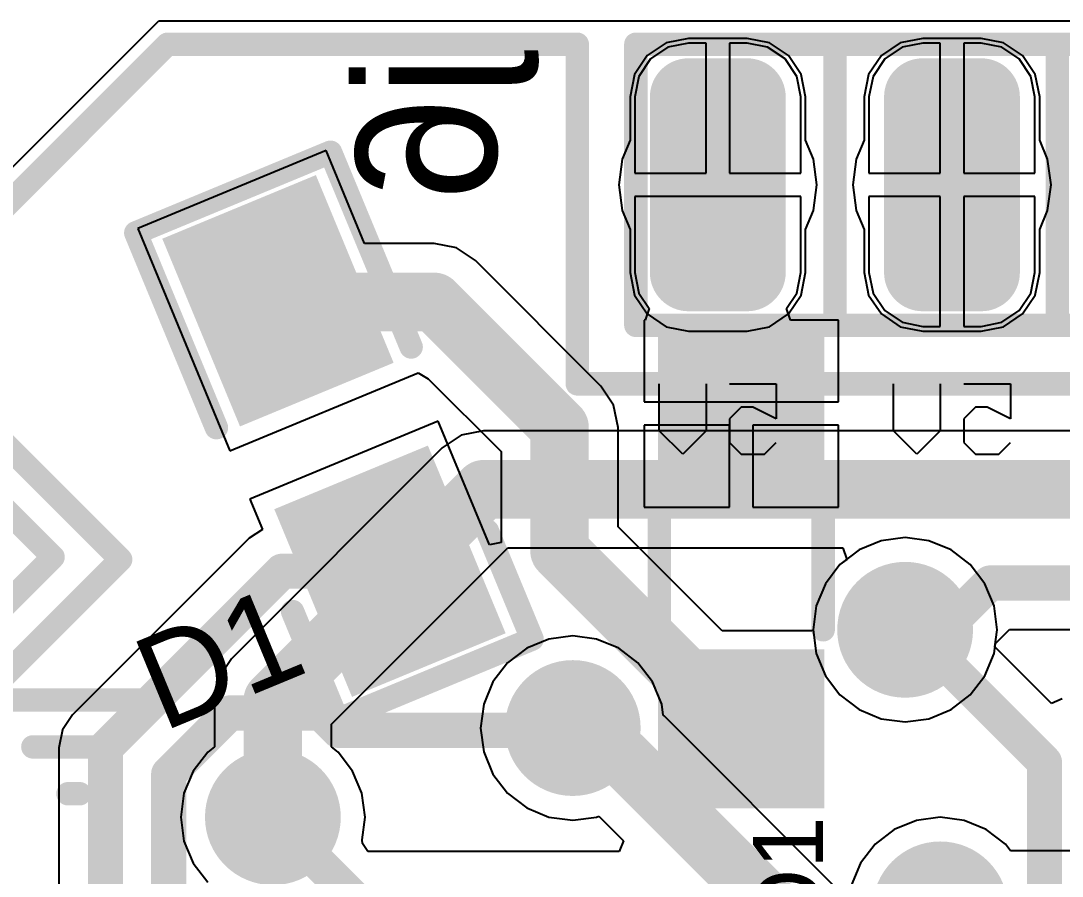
# Model space of a CAD drawing. Header units: millimetres. Extents: x 0 to 2.36, y 0 to 2.36.
# Drawn here: x 0.6324 to 1.0771, y 1.9948 to 2.36 of the extents above; entities that cross this region are included whole.
import ezdxf

# ---------------------------------------------------------------- set-up
doc = ezdxf.new("R2010")
doc.units = ezdxf.units.MM
doc.header["$MEASUREMENT"] = 0
for name, color, linetype in [('BottomLayer', 5, 'Continuous'), ('BottomOverlay', 54, 'Continuous'), ('BottomSolder', 6, 'Continuous'), ('MultiLayer', 9, 'Continuous'), ('PadHoleLayer', 156, 'Continuous'), ('TopLayer', 1, 'Continuous'), ('TopOverlay', 2, 'Continuous'), ('TopPaste', 8, 'Continuous'), ('TopSolder', 216, 'Continuous'), ('ViaHoleLayer', 16, 'Continuous')]:
    doc.layers.add(name, color=color, linetype=linetype)

# ---------------------------------------------------------------- blocks, each defined once
blk = doc.blocks.new('___6_______B_2')
at = {"layer": 'BottomOverlay', "const_width": 0.01}
for points in [[(-0.06, 0.045), (0.06, 0.045)], [(0.06, -0.535), (0.06, 0.045)]]:
    blk.add_lwpolyline(points, dxfattribs=at)
at = {"layer": 'BottomOverlay', "const_width": 0.005}
blk.add_lwpolyline([(0.0575, 0.045, 1), (0.0625, 0.045, 1)], format="xyb", close=True, dxfattribs=at)
blk.add_lwpolyline([(0.0575, 0.045, 1), (0.0625, 0.045, 1)], format="xyb", close=True, dxfattribs=at)
blk = doc.blocks.new('___6_______B_3')
at = {"layer": 'BottomLayer'}
h = blk.add_hatch(color=5, dxfattribs=at)
edge = h.paths.add_edge_path()
edge.add_arc((0.0375, 0.0125), 0.0125, 0, 90)
edge.add_line((0.0375, 0.025), (-0.0375, 0.025))
edge.add_arc((-0.0375, 0.0125), 0.0125, 90, 180)
edge.add_line((-0.05, 0.0125), (-0.05, -0.0125))
edge.add_arc((-0.0375, -0.0125), 0.0125, 180, 270)
edge.add_line((-0.0375, -0.025), (0.0375, -0.025))
edge.add_arc((0.0375, -0.0125), 0.0125, 270, 360)
edge.add_line((0.05, -0.0125), (0.05, 0.0125))
h = blk.add_hatch(color=5, dxfattribs=at)
edge = h.paths.add_edge_path()
edge.add_arc((0.0375, -0.0875), 0.0125, 0, 90)
edge.add_line((0.0375, -0.075), (-0.0375, -0.075))
edge.add_arc((-0.0375, -0.0875), 0.0125, 90, 180)
edge.add_line((-0.05, -0.0875), (-0.05, -0.1125))
edge.add_arc((-0.0375, -0.1125), 0.0125, 180, 270)
edge.add_line((-0.0375, -0.125), (0.0375, -0.125))
edge.add_arc((0.0375, -0.1125), 0.0125, 270, 360)
edge.add_line((0.05, -0.1125), (0.05, -0.0875))
h = blk.add_hatch(color=5, dxfattribs=at)
edge = h.paths.add_edge_path()
edge.add_arc((0.0375, -0.1875), 0.0125, 0, 90)
edge.add_line((0.0375, -0.175), (-0.0375, -0.175))
edge.add_arc((-0.0375, -0.1875), 0.0125, 90, 180)
edge.add_line((-0.05, -0.1875), (-0.05, -0.2125))
edge.add_arc((-0.0375, -0.2125), 0.0125, 180, 270)
edge.add_line((-0.0375, -0.225), (0.0375, -0.225))
edge.add_arc((0.0375, -0.2125), 0.0125, 270, 360)
edge.add_line((0.05, -0.2125), (0.05, -0.1875))
h = blk.add_hatch(color=5, dxfattribs=at)
edge = h.paths.add_edge_path()
edge.add_arc((0.0375, -0.2875), 0.0125, 0, 90)
edge.add_line((0.0375, -0.275), (-0.0375, -0.275))
edge.add_arc((-0.0375, -0.2875), 0.0125, 90, 180)
edge.add_line((-0.05, -0.2875), (-0.05, -0.3125))
edge.add_arc((-0.0375, -0.3125), 0.0125, 180, 270)
edge.add_line((-0.0375, -0.325), (0.0375, -0.325))
edge.add_arc((0.0375, -0.3125), 0.0125, 270, 360)
edge.add_line((0.05, -0.3125), (0.05, -0.2875))
h = blk.add_hatch(color=5, dxfattribs=at)
edge = h.paths.add_edge_path()
edge.add_arc((0.0375, -0.3875), 0.0125, 0, 90)
edge.add_line((0.0375, -0.375), (-0.0375, -0.375))
edge.add_arc((-0.0375, -0.3875), 0.0125, 90, 180)
edge.add_line((-0.05, -0.3875), (-0.05, -0.4125))
edge.add_arc((-0.0375, -0.4125), 0.0125, 180, 270)
edge.add_line((-0.0375, -0.425), (0.0375, -0.425))
edge.add_arc((0.0375, -0.4125), 0.0125, 270, 360)
edge.add_line((0.05, -0.4125), (0.05, -0.3875))
h = blk.add_hatch(color=5, dxfattribs=at)
edge = h.paths.add_edge_path()
edge.add_arc((0.0375, -0.4875), 0.0125, 0, 90)
edge.add_line((0.0375, -0.475), (-0.0375, -0.475))
edge.add_arc((-0.0375, -0.4875), 0.0125, 90, 180)
edge.add_line((-0.05, -0.4875), (-0.05, -0.5125))
edge.add_arc((-0.0375, -0.5125), 0.0125, 180, 270)
edge.add_line((-0.0375, -0.525), (0.0375, -0.525))
edge.add_arc((0.0375, -0.5125), 0.0125, 270, 360)
edge.add_line((0.05, -0.5125), (0.05, -0.4875))
at = {"layer": 'BottomSolder'}
h = blk.add_hatch(color=6, dxfattribs=at)
edge = h.paths.add_edge_path()
edge.add_arc((0.0375, 0.0125), 0.0165, 0, 90)
edge.add_line((0.0375, 0.029), (-0.0375, 0.029))
edge.add_arc((-0.0375, 0.0125), 0.0165, 90, 180)
edge.add_line((-0.054, 0.0125), (-0.054, -0.0125))
edge.add_arc((-0.0375, -0.0125), 0.0165, 180, 270)
edge.add_line((-0.0375, -0.029), (0.0375, -0.029))
edge.add_arc((0.0375, -0.0125), 0.0165, 270, 360)
edge.add_line((0.054, -0.0125), (0.054, 0.0125))
h = blk.add_hatch(color=6, dxfattribs=at)
edge = h.paths.add_edge_path()
edge.add_arc((0.0375, -0.0875), 0.0165, 0, 90)
edge.add_line((0.0375, -0.071), (-0.0375, -0.071))
edge.add_arc((-0.0375, -0.0875), 0.0165, 90, 180)
edge.add_line((-0.054, -0.0875), (-0.054, -0.1125))
edge.add_arc((-0.0375, -0.1125), 0.0165, 180, 270)
edge.add_line((-0.0375, -0.129), (0.0375, -0.129))
edge.add_arc((0.0375, -0.1125), 0.0165, 270, 360)
edge.add_line((0.054, -0.1125), (0.054, -0.0875))
h = blk.add_hatch(color=6, dxfattribs=at)
edge = h.paths.add_edge_path()
edge.add_arc((0.0375, -0.1875), 0.0165, 0, 90)
edge.add_line((0.0375, -0.171), (-0.0375, -0.171))
edge.add_arc((-0.0375, -0.1875), 0.0165, 90, 180)
edge.add_line((-0.054, -0.1875), (-0.054, -0.2125))
edge.add_arc((-0.0375, -0.2125), 0.0165, 180, 270)
edge.add_line((-0.0375, -0.229), (0.0375, -0.229))
edge.add_arc((0.0375, -0.2125), 0.0165, 270, 360)
edge.add_line((0.054, -0.2125), (0.054, -0.1875))
h = blk.add_hatch(color=6, dxfattribs=at)
edge = h.paths.add_edge_path()
edge.add_arc((0.0375, -0.2875), 0.0165, 0, 90)
edge.add_line((0.0375, -0.271), (-0.0375, -0.271))
edge.add_arc((-0.0375, -0.2875), 0.0165, 90, 180)
edge.add_line((-0.054, -0.2875), (-0.054, -0.3125))
edge.add_arc((-0.0375, -0.3125), 0.0165, 180, 270)
edge.add_line((-0.0375, -0.329), (0.0375, -0.329))
edge.add_arc((0.0375, -0.3125), 0.0165, 270, 360)
edge.add_line((0.054, -0.3125), (0.054, -0.2875))
h = blk.add_hatch(color=6, dxfattribs=at)
edge = h.paths.add_edge_path()
edge.add_arc((0.0375, -0.3875), 0.0165, 0, 90)
edge.add_line((0.0375, -0.371), (-0.0375, -0.371))
edge.add_arc((-0.0375, -0.3875), 0.0165, 90, 180)
edge.add_line((-0.054, -0.3875), (-0.054, -0.4125))
edge.add_arc((-0.0375, -0.4125), 0.0165, 180, 270)
edge.add_line((-0.0375, -0.429), (0.0375, -0.429))
edge.add_arc((0.0375, -0.4125), 0.0165, 270, 360)
edge.add_line((0.054, -0.4125), (0.054, -0.3875))
h = blk.add_hatch(color=6, dxfattribs=at)
edge = h.paths.add_edge_path()
edge.add_arc((0.0375, -0.4875), 0.0165, 0, 90)
edge.add_line((0.0375, -0.471), (-0.0375, -0.471))
edge.add_arc((-0.0375, -0.4875), 0.0165, 90, 180)
edge.add_line((-0.054, -0.4875), (-0.054, -0.5125))
edge.add_arc((-0.0375, -0.5125), 0.0165, 180, 270)
edge.add_line((-0.0375, -0.529), (0.0375, -0.529))
edge.add_arc((0.0375, -0.5125), 0.0165, 270, 360)
edge.add_line((0.054, -0.5125), (0.054, -0.4875))
at = {"layer": 'MultiLayer'}
h = blk.add_hatch(color=9, dxfattribs=at)
edge = h.paths.add_edge_path()
edge.add_arc((0.0375, 0.0125), 0.0125, 0, 90)
edge.add_line((0.0375, 0.025), (-0.0375, 0.025))
edge.add_arc((-0.0375, 0.0125), 0.0125, 90, 180)
edge.add_line((-0.05, 0.0125), (-0.05, -0.0125))
edge.add_arc((-0.0375, -0.0125), 0.0125, 180, 270)
edge.add_line((-0.0375, -0.025), (0.0375, -0.025))
edge.add_arc((0.0375, -0.0125), 0.0125, 270, 360)
edge.add_line((0.05, -0.0125), (0.05, 0.0125))
h = blk.add_hatch(color=9, dxfattribs=at)
edge = h.paths.add_edge_path()
edge.add_arc((0.0375, -0.0875), 0.0125, 0, 90)
edge.add_line((0.0375, -0.075), (-0.0375, -0.075))
edge.add_arc((-0.0375, -0.0875), 0.0125, 90, 180)
edge.add_line((-0.05, -0.0875), (-0.05, -0.1125))
edge.add_arc((-0.0375, -0.1125), 0.0125, 180, 270)
edge.add_line((-0.0375, -0.125), (0.0375, -0.125))
edge.add_arc((0.0375, -0.1125), 0.0125, 270, 360)
edge.add_line((0.05, -0.1125), (0.05, -0.0875))
h = blk.add_hatch(color=9, dxfattribs=at)
edge = h.paths.add_edge_path()
edge.add_arc((0.0375, -0.1875), 0.0125, 0, 90)
edge.add_line((0.0375, -0.175), (-0.0375, -0.175))
edge.add_arc((-0.0375, -0.1875), 0.0125, 90, 180)
edge.add_line((-0.05, -0.1875), (-0.05, -0.2125))
edge.add_arc((-0.0375, -0.2125), 0.0125, 180, 270)
edge.add_line((-0.0375, -0.225), (0.0375, -0.225))
edge.add_arc((0.0375, -0.2125), 0.0125, 270, 360)
edge.add_line((0.05, -0.2125), (0.05, -0.1875))
h = blk.add_hatch(color=9, dxfattribs=at)
edge = h.paths.add_edge_path()
edge.add_arc((0.0375, -0.2875), 0.0125, 0, 90)
edge.add_line((0.0375, -0.275), (-0.0375, -0.275))
edge.add_arc((-0.0375, -0.2875), 0.0125, 90, 180)
edge.add_line((-0.05, -0.2875), (-0.05, -0.3125))
edge.add_arc((-0.0375, -0.3125), 0.0125, 180, 270)
edge.add_line((-0.0375, -0.325), (0.0375, -0.325))
edge.add_arc((0.0375, -0.3125), 0.0125, 270, 360)
edge.add_line((0.05, -0.3125), (0.05, -0.2875))
h = blk.add_hatch(color=9, dxfattribs=at)
edge = h.paths.add_edge_path()
edge.add_arc((0.0375, -0.3875), 0.0125, 0, 90)
edge.add_line((0.0375, -0.375), (-0.0375, -0.375))
edge.add_arc((-0.0375, -0.3875), 0.0125, 90, 180)
edge.add_line((-0.05, -0.3875), (-0.05, -0.4125))
edge.add_arc((-0.0375, -0.4125), 0.0125, 180, 270)
edge.add_line((-0.0375, -0.425), (0.0375, -0.425))
edge.add_arc((0.0375, -0.4125), 0.0125, 270, 360)
edge.add_line((0.05, -0.4125), (0.05, -0.3875))
h = blk.add_hatch(color=9, dxfattribs=at)
edge = h.paths.add_edge_path()
edge.add_arc((0.0375, -0.4875), 0.0125, 0, 90)
edge.add_line((0.0375, -0.475), (-0.0375, -0.475))
edge.add_arc((-0.0375, -0.4875), 0.0125, 90, 180)
edge.add_line((-0.05, -0.4875), (-0.05, -0.5125))
edge.add_arc((-0.0375, -0.5125), 0.0125, 180, 270)
edge.add_line((-0.0375, -0.525), (0.0375, -0.525))
edge.add_arc((0.0375, -0.5125), 0.0125, 270, 360)
edge.add_line((0.05, -0.5125), (0.05, -0.4875))
at = {"layer": 'PadHoleLayer'}
h = blk.add_hatch(color=156, dxfattribs=at)
edge = h.paths.add_edge_path()
edge.add_arc((0, 0), 0.01693, 0, 360)
h = blk.add_hatch(color=156, dxfattribs=at)
edge = h.paths.add_edge_path()
edge.add_arc((0, -0.1), 0.01693, 0, 360)
h = blk.add_hatch(color=156, dxfattribs=at)
edge = h.paths.add_edge_path()
edge.add_arc((0, -0.2), 0.01693, 0, 360)
h = blk.add_hatch(color=156, dxfattribs=at)
edge = h.paths.add_edge_path()
edge.add_arc((0, -0.3), 0.01693, 0, 360)
h = blk.add_hatch(color=156, dxfattribs=at)
edge = h.paths.add_edge_path()
edge.add_arc((0, -0.4), 0.01693, 0, 360)
h = blk.add_hatch(color=156, dxfattribs=at)
edge = h.paths.add_edge_path()
edge.add_arc((0, -0.5), 0.01693, 0, 360)
at = {"layer": 'TopLayer'}
h = blk.add_hatch(color=1, dxfattribs=at)
edge = h.paths.add_edge_path()
edge.add_arc((0.0375, 0.0125), 0.0125, 0, 90)
edge.add_line((0.0375, 0.025), (-0.0375, 0.025))
edge.add_arc((-0.0375, 0.0125), 0.0125, 90, 180)
edge.add_line((-0.05, 0.0125), (-0.05, -0.0125))
edge.add_arc((-0.0375, -0.0125), 0.0125, 180, 270)
edge.add_line((-0.0375, -0.025), (0.0375, -0.025))
edge.add_arc((0.0375, -0.0125), 0.0125, 270, 360)
edge.add_line((0.05, -0.0125), (0.05, 0.0125))
h = blk.add_hatch(color=1, dxfattribs=at)
edge = h.paths.add_edge_path()
edge.add_arc((0.0375, -0.0875), 0.0125, 0, 90)
edge.add_line((0.0375, -0.075), (-0.0375, -0.075))
edge.add_arc((-0.0375, -0.0875), 0.0125, 90, 180)
edge.add_line((-0.05, -0.0875), (-0.05, -0.1125))
edge.add_arc((-0.0375, -0.1125), 0.0125, 180, 270)
edge.add_line((-0.0375, -0.125), (0.0375, -0.125))
edge.add_arc((0.0375, -0.1125), 0.0125, 270, 360)
edge.add_line((0.05, -0.1125), (0.05, -0.0875))
h = blk.add_hatch(color=1, dxfattribs=at)
edge = h.paths.add_edge_path()
edge.add_arc((0.0375, -0.1875), 0.0125, 0, 90)
edge.add_line((0.0375, -0.175), (-0.0375, -0.175))
edge.add_arc((-0.0375, -0.1875), 0.0125, 90, 180)
edge.add_line((-0.05, -0.1875), (-0.05, -0.2125))
edge.add_arc((-0.0375, -0.2125), 0.0125, 180, 270)
edge.add_line((-0.0375, -0.225), (0.0375, -0.225))
edge.add_arc((0.0375, -0.2125), 0.0125, 270, 360)
edge.add_line((0.05, -0.2125), (0.05, -0.1875))
h = blk.add_hatch(color=1, dxfattribs=at)
edge = h.paths.add_edge_path()
edge.add_arc((0.0375, -0.2875), 0.0125, 0, 90)
edge.add_line((0.0375, -0.275), (-0.0375, -0.275))
edge.add_arc((-0.0375, -0.2875), 0.0125, 90, 180)
edge.add_line((-0.05, -0.2875), (-0.05, -0.3125))
edge.add_arc((-0.0375, -0.3125), 0.0125, 180, 270)
edge.add_line((-0.0375, -0.325), (0.0375, -0.325))
edge.add_arc((0.0375, -0.3125), 0.0125, 270, 360)
edge.add_line((0.05, -0.3125), (0.05, -0.2875))
h = blk.add_hatch(color=1, dxfattribs=at)
edge = h.paths.add_edge_path()
edge.add_arc((0.0375, -0.3875), 0.0125, 0, 90)
edge.add_line((0.0375, -0.375), (-0.0375, -0.375))
edge.add_arc((-0.0375, -0.3875), 0.0125, 90, 180)
edge.add_line((-0.05, -0.3875), (-0.05, -0.4125))
edge.add_arc((-0.0375, -0.4125), 0.0125, 180, 270)
edge.add_line((-0.0375, -0.425), (0.0375, -0.425))
edge.add_arc((0.0375, -0.4125), 0.0125, 270, 360)
edge.add_line((0.05, -0.4125), (0.05, -0.3875))
h = blk.add_hatch(color=1, dxfattribs=at)
edge = h.paths.add_edge_path()
edge.add_arc((0.0375, -0.4875), 0.0125, 0, 90)
edge.add_line((0.0375, -0.475), (-0.0375, -0.475))
edge.add_arc((-0.0375, -0.4875), 0.0125, 90, 180)
edge.add_line((-0.05, -0.4875), (-0.05, -0.5125))
edge.add_arc((-0.0375, -0.5125), 0.0125, 180, 270)
edge.add_line((-0.0375, -0.525), (0.0375, -0.525))
edge.add_arc((0.0375, -0.5125), 0.0125, 270, 360)
edge.add_line((0.05, -0.5125), (0.05, -0.4875))
at = {"layer": 'TopSolder'}
h = blk.add_hatch(color=216, dxfattribs=at)
edge = h.paths.add_edge_path()
edge.add_arc((0.0375, 0.0125), 0.0165, 0, 90)
edge.add_line((0.0375, 0.029), (-0.0375, 0.029))
edge.add_arc((-0.0375, 0.0125), 0.0165, 90, 180)
edge.add_line((-0.054, 0.0125), (-0.054, -0.0125))
edge.add_arc((-0.0375, -0.0125), 0.0165, 180, 270)
edge.add_line((-0.0375, -0.029), (0.0375, -0.029))
edge.add_arc((0.0375, -0.0125), 0.0165, 270, 360)
edge.add_line((0.054, -0.0125), (0.054, 0.0125))
h = blk.add_hatch(color=216, dxfattribs=at)
edge = h.paths.add_edge_path()
edge.add_arc((0.0375, -0.0875), 0.0165, 0, 90)
edge.add_line((0.0375, -0.071), (-0.0375, -0.071))
edge.add_arc((-0.0375, -0.0875), 0.0165, 90, 180)
edge.add_line((-0.054, -0.0875), (-0.054, -0.1125))
edge.add_arc((-0.0375, -0.1125), 0.0165, 180, 270)
edge.add_line((-0.0375, -0.129), (0.0375, -0.129))
edge.add_arc((0.0375, -0.1125), 0.0165, 270, 360)
edge.add_line((0.054, -0.1125), (0.054, -0.0875))
h = blk.add_hatch(color=216, dxfattribs=at)
edge = h.paths.add_edge_path()
edge.add_arc((0.0375, -0.1875), 0.0165, 0, 90)
edge.add_line((0.0375, -0.171), (-0.0375, -0.171))
edge.add_arc((-0.0375, -0.1875), 0.0165, 90, 180)
edge.add_line((-0.054, -0.1875), (-0.054, -0.2125))
edge.add_arc((-0.0375, -0.2125), 0.0165, 180, 270)
edge.add_line((-0.0375, -0.229), (0.0375, -0.229))
edge.add_arc((0.0375, -0.2125), 0.0165, 270, 360)
edge.add_line((0.054, -0.2125), (0.054, -0.1875))
h = blk.add_hatch(color=216, dxfattribs=at)
edge = h.paths.add_edge_path()
edge.add_arc((0.0375, -0.2875), 0.0165, 0, 90)
edge.add_line((0.0375, -0.271), (-0.0375, -0.271))
edge.add_arc((-0.0375, -0.2875), 0.0165, 90, 180)
edge.add_line((-0.054, -0.2875), (-0.054, -0.3125))
edge.add_arc((-0.0375, -0.3125), 0.0165, 180, 270)
edge.add_line((-0.0375, -0.329), (0.0375, -0.329))
edge.add_arc((0.0375, -0.3125), 0.0165, 270, 360)
edge.add_line((0.054, -0.3125), (0.054, -0.2875))
h = blk.add_hatch(color=216, dxfattribs=at)
edge = h.paths.add_edge_path()
edge.add_arc((0.0375, -0.3875), 0.0165, 0, 90)
edge.add_line((0.0375, -0.371), (-0.0375, -0.371))
edge.add_arc((-0.0375, -0.3875), 0.0165, 90, 180)
edge.add_line((-0.054, -0.3875), (-0.054, -0.4125))
edge.add_arc((-0.0375, -0.4125), 0.0165, 180, 270)
edge.add_line((-0.0375, -0.429), (0.0375, -0.429))
edge.add_arc((0.0375, -0.4125), 0.0165, 270, 360)
edge.add_line((0.054, -0.4125), (0.054, -0.3875))
h = blk.add_hatch(color=216, dxfattribs=at)
edge = h.paths.add_edge_path()
edge.add_arc((0.0375, -0.4875), 0.0165, 0, 90)
edge.add_line((0.0375, -0.471), (-0.0375, -0.471))
edge.add_arc((-0.0375, -0.4875), 0.0165, 90, 180)
edge.add_line((-0.054, -0.4875), (-0.054, -0.5125))
edge.add_arc((-0.0375, -0.5125), 0.0165, 180, 270)
edge.add_line((-0.0375, -0.529), (0.0375, -0.529))
edge.add_arc((0.0375, -0.5125), 0.0165, 270, 360)
edge.add_line((0.054, -0.5125), (0.054, -0.4875))
at = {"layer": 'BottomOverlay', "const_width": 0.01}
for points in [[(0.06, 0.045), (-0.06, 0.045)], [(-0.06, -0.535), (-0.06, 0.045)], [(0.06, -0.535), (0.06, 0.045)], [(0.06, -0.05), (-0.06, -0.05)], [(0.06, -0.15), (-0.06, -0.15)], [(0.06, -0.25), (-0.06, -0.25)], [(0.06, -0.355), (-0.06, -0.355)], [(0.06, -0.45), (-0.06, -0.45)], [(0.06, -0.535), (-0.06, -0.535)]]:
    blk.add_lwpolyline(points, dxfattribs=at)
at = {"layer": 'BottomOverlay', "const_width": 0.005}
for points in [[(-0.0625, 0.045, 1), (-0.0575, 0.045, 1)], [(-0.0625, 0.045, 1), (-0.0575, 0.045, 1)], [(0.0575, 0.045, 1), (0.0625, 0.045, 1)], [(0.0575, 0.045, 1), (0.0625, 0.045, 1)], [(-0.0625, -0.05, 1), (-0.0575, -0.05, 1)], [(0.0575, -0.05, 1), (0.0625, -0.05, 1)], [(-0.0625, -0.15, 1), (-0.0575, -0.15, 1)], [(0.0575, -0.15, 1), (0.0625, -0.15, 1)], [(-0.0625, -0.25, 1), (-0.0575, -0.25, 1)], [(0.0575, -0.25, 1), (0.0625, -0.25, 1)], [(-0.0625, -0.355, 1), (-0.0575, -0.355, 1)], [(0.0575, -0.355, 1), (0.0625, -0.355, 1)], [(-0.0625, -0.45, 1), (-0.0575, -0.45, 1)], [(0.0575, -0.45, 1), (0.0625, -0.45, 1)], [(-0.0625, -0.535, 1), (-0.0575, -0.535, 1)], [(-0.0625, -0.535, 1), (-0.0575, -0.535, 1)], [(0.0575, -0.535, 1), (0.0625, -0.535, 1)], [(0.0575, -0.535, 1), (0.0625, -0.535, 1)]]:
    blk.add_lwpolyline(points, format="xyb", close=True, dxfattribs=at)
blk = doc.blocks.new('LED3_2X1_6_15')
at = {"layer": 'TopLayer'}
for points in [[(0.03937, -0.0315), (-0.03937, -0.0315), (-0.03937, 0.0315), (0.03937, 0.0315)], [(0.16437, -0.0315), (0.08563, -0.0315), (0.08563, 0.0315), (0.16437, 0.0315)]]:
    blk.add_hatch(color=1, dxfattribs=at).paths.add_polyline_path(points)
at = {"layer": 'TopPaste'}
for points in [[(0.03937, -0.0315), (-0.03937, -0.0315), (-0.03937, 0.0315), (0.03937, 0.0315)], [(0.16437, -0.0315), (0.08563, -0.0315), (0.08563, 0.0315), (0.16437, 0.0315)]]:
    blk.add_hatch(color=8, dxfattribs=at).paths.add_polyline_path(points)
at = {"layer": 'TopSolder'}
for points in [[(0.04337, -0.0355), (-0.04337, -0.0355), (-0.04337, 0.0355), (0.04337, 0.0355)], [(0.16837, -0.0355), (0.08163, -0.0355), (0.08163, 0.0355), (0.16837, 0.0355)]]:
    blk.add_hatch(color=216, dxfattribs=at).paths.add_polyline_path(points)
at = {"layer": 'TopOverlay', "const_width": 0.01}
for points in [[(0, 0.045), (-0.05, 0.045)], [(-0.05, 0.045), (-0.05, -0.045)], [(0.175, 0.045), (0.085, 0.045)], [(0.175, 0.045), (0.175, -0.045)], [(0, -0.045), (-0.05, -0.045)], [(0.175, -0.045), (0.085, -0.045)]]:
    blk.add_lwpolyline(points, dxfattribs=at)
at = {"layer": 'TopOverlay', "const_width": 0.005}
for points in [[(-0.0525, 0.045, 1), (-0.0475, 0.045, 1)], [(-0.0525, 0.045, 1), (-0.0475, 0.045, 1)], [(-0.0025, 0.045, 1), (0.0025, 0.045, 1)], [(0.0825, 0.045, 1), (0.0875, 0.045, 1)], [(0.1725, 0.045, 1), (0.1775, 0.045, 1)], [(0.1725, 0.045, 1), (0.1775, 0.045, 1)], [(-0.0525, -0.045, 1), (-0.0475, -0.045, 1)], [(-0.0525, -0.045, 1), (-0.0475, -0.045, 1)], [(-0.0025, -0.045, 1), (0.0025, -0.045, 1)], [(0.0825, -0.045, 1), (0.0875, -0.045, 1)], [(0.1725, -0.045, 1), (0.1775, -0.045, 1)], [(0.1725, -0.045, 1), (0.1775, -0.045, 1)]]:
    blk.add_lwpolyline(points, format="xyb", close=True, dxfattribs=at)
blk = doc.blocks.new('1206_43')
at = {"layer": 'TopLayer'}
for points in [[(-0.0374, -0.0315), (-0.09724, -0.0315), (-0.09724, 0.0315), (-0.0374, 0.0315)], [(0.09724, -0.0315), (0.0374, -0.0315), (0.0374, 0.0315), (0.09724, 0.0315)]]:
    blk.add_hatch(color=1, dxfattribs=at).paths.add_polyline_path(points)
at = {"layer": 'TopPaste'}
for points in [[(-0.0374, -0.0315), (-0.09724, -0.0315), (-0.09724, 0.0315), (-0.0374, 0.0315)], [(0.09724, -0.0315), (0.0374, -0.0315), (0.0374, 0.0315), (0.09724, 0.0315)]]:
    blk.add_hatch(color=8, dxfattribs=at).paths.add_polyline_path(points)
at = {"layer": 'TopSolder'}
for points in [[(-0.0334, -0.0355), (-0.10124, -0.0355), (-0.10124, 0.0355), (-0.0334, 0.0355)], [(0.10124, -0.0355), (0.0334, -0.0355), (0.0334, 0.0355), (0.10124, 0.0355)]]:
    blk.add_hatch(color=216, dxfattribs=at).paths.add_polyline_path(points)
at = {"layer": 'TopOverlay', "const_width": 0.01}
for points in [[(-0.025, 0.035), (0.025, 0.035)], [(-0.025, -0.035), (0.025, -0.035)]]:
    blk.add_lwpolyline(points, dxfattribs=at)
at = {"layer": 'TopOverlay', "const_width": 0.005}
for points in [[(-0.0275, 0.035, 1), (-0.0225, 0.035, 1)], [(0.0225, 0.035, 1), (0.0275, 0.035, 1)], [(-0.0275, -0.035, 1), (-0.0225, -0.035, 1)], [(0.0225, -0.035, 1), (0.0275, -0.035, 1)]]:
    blk.add_lwpolyline(points, format="xyb", close=True, dxfattribs=at)

msp = doc.modelspace()

# ---------------------------------------------------------------- hatches: boundary and pattern name
at = {"layer": 'BottomLayer'}
h = msp.add_hatch(color=5, dxfattribs=at)
edge = h.paths.add_edge_path()
edge.add_arc((1.01, 2.1), 0.025, 0, 360)
h = msp.add_hatch(color=5, dxfattribs=at)
edge = h.paths.add_edge_path()
edge.add_arc((0.86805, 2.05805), 0.025, 0, 360)
h = msp.add_hatch(color=5, dxfattribs=at)
edge = h.paths.add_edge_path()
edge.add_arc((0.74, 2.02), 0.025, 0, 360)
h = msp.add_hatch(color=5, dxfattribs=at)
edge = h.paths.add_edge_path()
edge.add_arc((1.025, 1.98062), 0.025, 0, 360)
at = {"layer": 'BottomSolder'}
h = msp.add_hatch(color=6, dxfattribs=at)
edge = h.paths.add_edge_path()
edge.add_arc((1.01, 2.1), 0.029, 0, 360)
h = msp.add_hatch(color=6, dxfattribs=at)
edge = h.paths.add_edge_path()
edge.add_arc((0.86805, 2.05805), 0.029, 0, 360)
h = msp.add_hatch(color=6, dxfattribs=at)
edge = h.paths.add_edge_path()
edge.add_arc((0.74, 2.02), 0.029, 0, 360)
h = msp.add_hatch(color=6, dxfattribs=at)
edge = h.paths.add_edge_path()
edge.add_arc((1.025, 1.98062), 0.029, 0, 360)
at = {"layer": 'TopLayer'}
h = msp.add_hatch(color=1, dxfattribs=at)
edge = h.paths.add_edge_path()
edge.add_arc((1.01, 2.1), 0.025, 0, 360)
h = msp.add_hatch(color=1, dxfattribs=at)
edge = h.paths.add_edge_path()
edge.add_arc((0.86805, 2.05805), 0.025, 0, 360)
h = msp.add_hatch(color=1, dxfattribs=at)
edge = h.paths.add_edge_path()
edge.add_arc((0.74, 2.02), 0.025, 0, 360)
h = msp.add_hatch(color=1, dxfattribs=at)
edge = h.paths.add_edge_path()
edge.add_arc((1.025, 1.98062), 0.025, 0, 360)
at = {"layer": 'TopSolder'}
h = msp.add_hatch(color=216, dxfattribs=at)
edge = h.paths.add_edge_path()
edge.add_arc((1.01, 2.1), 0.029, 0, 360)
h = msp.add_hatch(color=216, dxfattribs=at)
edge = h.paths.add_edge_path()
edge.add_arc((0.86805, 2.05805), 0.029, 0, 360)
h = msp.add_hatch(color=216, dxfattribs=at)
edge = h.paths.add_edge_path()
edge.add_arc((0.74, 2.02), 0.029, 0, 360)
h = msp.add_hatch(color=216, dxfattribs=at)
edge = h.paths.add_edge_path()
edge.add_arc((1.025, 1.98062), 0.029, 0, 360)
at = {"layer": 'ViaHoleLayer'}
h = msp.add_hatch(color=16, dxfattribs=at)
edge = h.paths.add_edge_path()
edge.add_arc((1.01, 2.1), 0.014, 0, 360)
h = msp.add_hatch(color=16, dxfattribs=at)
edge = h.paths.add_edge_path()
edge.add_arc((0.86805, 2.05805), 0.014, 0, 360)
h = msp.add_hatch(color=16, dxfattribs=at)
edge = h.paths.add_edge_path()
edge.add_arc((0.74, 2.02), 0.014, 0, 360)

# ---------------------------------------------------------------- linework, layer by layer
at = {"layer": 'BottomLayer'}
for p, q in [((0, 1.66877), (0.69123, 2.36)), ((0.69123, 2.36), (1.66877, 2.36)), ((0.9175, 2.35248), (0.90794, 2.35058)), ((0.9425, 2.35248), (0.9175, 2.35248)), ((0.95206, 2.35058), (0.9425, 2.35248)), ((1.0175, 2.35248), (1.00794, 2.35058)), ((1.0425, 2.35248), (1.0175, 2.35248)), ((1.05206, 2.35058), (1.0425, 2.35248)), ((0.90794, 2.35058), (0.89984, 2.34516)), ((0.96016, 2.34516), (0.95206, 2.35058)), ((1.00794, 2.35058), (0.99984, 2.34516)), ((1.06016, 2.34516), (1.05206, 2.35058)), ((0.89984, 2.34516), (0.89442, 2.33706)), ((0.96558, 2.33706), (0.96016, 2.34516)), ((0.99984, 2.34516), (0.99442, 2.33706)), ((1.06558, 2.33706), (1.06016, 2.34516)), ((0.89442, 2.33706), (0.89252, 2.3275)), ((0.96748, 2.3275), (0.96558, 2.33706)), ((0.99442, 2.33706), (0.99252, 2.3275)), ((1.06748, 2.3275), (1.06558, 2.33706)), ((0.89252, 2.3275), (0.89252, 2.30908)), ((0.96748, 2.30908), (0.96748, 2.3275)), ((0.99252, 2.3275), (0.99252, 2.30908)), ((1.06748, 2.30908), (1.06748, 2.3275)), ((0.89252, 2.30908), (0.88915, 2.30095)), ((0.97085, 2.30095), (0.96748, 2.30908)), ((0.99252, 2.30908), (0.98915, 2.30095)), ((1.07085, 2.30095), (1.06748, 2.30908)), ((0.88915, 2.30095), (0.88771, 2.29)), ((0.97229, 2.29), (0.97085, 2.30095)), ((0.98915, 2.30095), (0.98771, 2.29)), ((1.07229, 2.29), (1.07085, 2.30095)), ((0.88771, 2.29), (0.88915, 2.27905)), ((0.97085, 2.27905), (0.97229, 2.29)), ((0.98771, 2.29), (0.98915, 2.27905)), ((1.07085, 2.27905), (1.07229, 2.29)), ((0.88915, 2.27905), (0.89252, 2.27092)), ((0.96748, 2.27092), (0.97085, 2.27905)), ((0.98915, 2.27905), (0.99252, 2.27092)), ((1.06748, 2.27092), (1.07085, 2.27905)), ((0.89252, 2.27092), (0.89252, 2.2525)), ((0.96748, 2.2525), (0.96748, 2.27092)), ((0.99252, 2.27092), (0.99252, 2.2525)), ((1.06748, 2.2525), (1.06748, 2.27092)), ((0.89252, 2.2525), (0.89442, 2.24294)), ((0.96558, 2.24294), (0.96748, 2.2525)), ((0.99252, 2.2525), (0.99442, 2.24294)), ((1.06558, 2.24294), (1.06748, 2.2525)), ((0.89442, 2.24294), (0.89984, 2.23484)), ((0.96016, 2.23484), (0.96558, 2.24294)), ((0.99442, 2.24294), (0.99984, 2.23484)), ((1.06016, 2.23484), (1.06558, 2.24294)), ((0.89984, 2.23484), (0.90794, 2.22942)), ((0.95206, 2.22942), (0.96016, 2.23484)), ((0.99984, 2.23484), (1.00794, 2.22942)), ((1.05206, 2.22942), (1.06016, 2.23484)), ((0.90794, 2.22942), (0.9175, 2.22752)), ((0.9425, 2.22752), (0.95206, 2.22942)), ((1.00794, 2.22942), (1.0175, 2.22752)), ((1.0425, 2.22752), (1.05206, 2.22942)), ((0.9175, 2.22752), (0.9425, 2.22752)), ((1.0175, 2.22752), (1.0425, 2.22752)), ((0.83, 2.18498), (0.82044, 2.18308)), ((1.71901, 2.18498), (0.83, 2.18498)), ((0.82044, 2.18308), (0.81234, 2.17766)), ((0.81234, 2.17766), (0.72234, 2.08766)), ((0.76498, 2.05965), (0.84035, 2.13502)), ((0.84035, 2.13502), (0.98336, 2.13502)), ((0.98336, 2.13502), (0.98506, 2.13002)), ((0.98218, 2.12782), (0.97593, 2.11967)), ((0.98506, 2.13002), (0.98218, 2.12782)), ((0.97593, 2.11967), (0.972, 2.11018)), ((0.972, 2.11018), (0.97066, 2.1)), ((0.97066, 2.1), (0.972, 2.08982)), ((1.04857, 2.09416), (1.05452, 2.10012)), ((1.05452, 2.10012), (1.58177, 2.10012)), ((0.85787, 2.09605), (0.84838, 2.09212)), ((0.86805, 2.09739), (0.85787, 2.09605)), ((0.87823, 2.09605), (0.86805, 2.09739)), ((0.88772, 2.09212), (0.87823, 2.09605)), ((0.84838, 2.09212), (0.84023, 2.08586)), ((0.89586, 2.08586), (0.88772, 2.09212)), ((1.048, 2.08982), (1.04857, 2.09416)), ((0.72234, 2.08766), (0.71692, 2.07956)), ((0.84023, 2.08586), (0.83398, 2.07772)), ((0.90212, 2.07772), (0.89586, 2.08586)), ((0.972, 2.08982), (0.97593, 2.08033)), ((1.04407, 2.08033), (1.048, 2.08982)), ((0.71692, 2.07956), (0.71502, 2.07)), ((0.83398, 2.07772), (0.83005, 2.06823)), ((0.90605, 2.06823), (0.90212, 2.07772)), ((0.97593, 2.08033), (0.98218, 2.07218)), ((1.03782, 2.07218), (1.04407, 2.08033)), ((0.71502, 2.07), (0.71502, 2.04999)), ((0.83005, 2.06823), (0.82871, 2.05805)), ((0.90667, 2.06351), (0.90605, 2.06823)), ((0.98218, 2.07218), (0.99033, 2.06593)), ((1.02967, 2.06593), (1.03782, 2.07218)), ((0.90711, 2.06321), (0.90667, 2.06351)), ((0.99033, 2.06593), (0.99982, 2.062)), ((1.02018, 2.062), (1.02967, 2.06593)), ((0.76498, 2.04999), (0.76498, 2.05965)), ((0.98214, 1.98819), (0.90711, 2.06321)), ((0.99982, 2.062), (1.01, 2.06066)), ((1.01, 2.06066), (1.02018, 2.062)), ((0.82871, 2.05805), (0.83005, 2.04787)), ((0.71218, 2.04782), (0.70593, 2.03967)), ((0.71502, 2.04999), (0.71218, 2.04782)), ((0.76782, 2.04782), (0.76498, 2.04999)), ((0.77407, 2.03967), (0.76782, 2.04782)), ((0.83005, 2.04787), (0.83398, 2.03838)), ((0.70593, 2.03967), (0.702, 2.03018)), ((0.778, 2.03018), (0.77407, 2.03967)), ((0.83398, 2.03838), (0.84023, 2.03023)), ((0.702, 2.03018), (0.70066, 2.02)), ((0.77934, 2.02), (0.778, 2.03018)), ((0.84023, 2.03023), (0.84838, 2.02398)), ((0.84838, 2.02398), (0.85787, 2.02005)), ((0.70066, 2.02), (0.702, 2.00982)), ((0.77806, 2.01028), (0.77934, 2.02)), ((0.85787, 2.02005), (0.86805, 2.01871)), ((0.86805, 2.01871), (0.87823, 2.02005)), ((0.87823, 2.02005), (0.87921, 2.02046)), ((0.87921, 2.02046), (0.88977, 2.0099)), ((1.025, 2.01996), (1.01482, 2.01862)), ((1.03518, 2.01862), (1.025, 2.01996)), ((1.00533, 2.01469), (0.99718, 2.00844)), ((1.01482, 2.01862), (1.00533, 2.01469)), ((1.04467, 2.01469), (1.03518, 2.01862)), ((1.05282, 2.00844), (1.04467, 2.01469)), ((0.77832, 2.00871), (0.77806, 2.01028)), ((0.702, 2.00982), (0.70593, 2.00033)), ((0.78062, 2.00528), (0.77832, 2.00871)), ((0.88977, 2.0099), (0.88786, 2.00528)), ((0.99718, 2.00844), (0.99093, 2.00029)), ((1.05499, 2.0056), (1.05282, 2.00844)), ((1.37438, 2.0056), (1.05499, 2.0056)), ((0.88786, 2.00528), (0.78062, 2.00528)), ((0.70593, 2.00033), (0.71218, 1.99218)), ((0.99093, 2.00029), (0.987, 1.9908))]:
    msp.add_line(p, q, dxfattribs=at)
for points, const_width in [([(0.74, 2.07), (0.83, 2.16)], 0.025), ([(0.83, 2.16), (1.71901, 2.16)], 0.025), ([(1.03298, 2.1067), (1.04629, 2.12)], 0.015), ([(1.04629, 2.12), (1.59, 2.12)], 0.015), ([(1.01, 2.1), (1.0167, 2.1067)], 0.015), ([(1.0167, 2.1067), (1.03298, 2.1067)], 0.015), ([(0.74, 2.02), (0.74, 2.07)], 0.025), ([(0.86805, 2.05805), (0.87481, 2.05805)], 0.025), ([(0.87481, 2.05805), (0.88731, 2.04555)], 0.025), ([(0.88731, 2.04555), (0.88945, 2.04555)], 0.025), ([(0.88945, 2.04555), (1.115, 1.82)], 0.025)]:
    msp.add_lwpolyline(points, dxfattribs=dict(at, const_width=const_width))
for points, const_width in [([(0.82375, 2.16, 1), (0.83625, 2.16, 1)], 0.0125), ([(0.82375, 2.16, 1), (0.83625, 2.16, 1)], 0.0125), ([(1.04254, 2.12, 1), (1.05004, 2.12, 1)], 0.0075), ([(1.04254, 2.12, 1), (1.05004, 2.12, 1)], 0.0075), ([(1.01295, 2.1067, 1), (1.02045, 2.1067, 1)], 0.0075), ([(1.01295, 2.1067, 1), (1.02045, 2.1067, 1)], 0.0075), ([(1.02923, 2.1067, 1), (1.03673, 2.1067, 1)], 0.0075), ([(1.02923, 2.1067, 1), (1.03673, 2.1067, 1)], 0.0075), ([(1.00625, 2.1, 1), (1.01375, 2.1, 1)], 0.0075), ([(0.73375, 2.07, 1), (0.74625, 2.07, 1)], 0.0125), ([(0.73375, 2.07, 1), (0.74625, 2.07, 1)], 0.0125), ([(0.8618, 2.05805, 1), (0.8743, 2.05805, 1)], 0.0125), ([(0.86856, 2.05805, 1), (0.88106, 2.05805, 1)], 0.0125), ([(0.86856, 2.05805, 1), (0.88106, 2.05805, 1)], 0.0125), ([(0.88106, 2.04555, 1), (0.89356, 2.04555, 1)], 0.0125), ([(0.88106, 2.04555, 1), (0.89356, 2.04555, 1)], 0.0125), ([(0.8832, 2.04555, 1), (0.8957, 2.04555, 1)], 0.0125), ([(0.8832, 2.04555, 1), (0.8957, 2.04555, 1)], 0.0125), ([(0.73375, 2.02, 1), (0.74625, 2.02, 1)], 0.0125)]:
    msp.add_lwpolyline(points, format="xyb", close=True, dxfattribs=dict(at, const_width=const_width))
at = {"layer": 'BottomOverlay'}
for p, q in [((0.90501, 2.185), (0.90501, 2.205)), ((0.925, 2.205), (0.925, 2.185)), ((0.935, 2.205), (0.95499, 2.205)), ((0.95499, 2.205), (0.95499, 2.19)), ((1.00501, 2.185), (1.00501, 2.205)), ((1.025, 2.205), (1.025, 2.185)), ((1.035, 2.205), (1.05499, 2.205)), ((1.05499, 2.205), (1.05499, 2.19)), ((0.94, 2.195), (0.935, 2.19)), ((0.945, 2.195), (0.94, 2.195)), ((0.95499, 2.19), (0.945, 2.195)), ((1.04, 2.195), (1.035, 2.19)), ((1.045, 2.195), (1.04, 2.195)), ((1.05499, 2.19), (1.045, 2.195)), ((0.935, 2.19), (0.935, 2.18)), ((1.035, 2.19), (1.035, 2.18)), ((0.915, 2.175), (0.90501, 2.185)), ((0.925, 2.185), (0.915, 2.175)), ((1.015, 2.175), (1.00501, 2.185)), ((1.025, 2.185), (1.015, 2.175)), ((0.935, 2.18), (0.94, 2.175)), ((0.94999, 2.175), (0.95499, 2.18)), ((1.035, 2.18), (1.04, 2.175)), ((1.04999, 2.175), (1.05499, 2.18)), ((0.94, 2.175), (0.94999, 2.175)), ((1.04, 2.175), (1.04999, 2.175))]:
    msp.add_line(p, q, dxfattribs=at)
at = {"layer": 'BottomOverlay', "const_width": 0.01}
for points in [[(0.6225, 2.07), (0.6875, 2.07)], [(0.6375, 2.05), (0.6725, 2.05)], [(0.6525, 2.03), (0.6575, 2.03)]]:
    msp.add_lwpolyline(points, dxfattribs=at)
at = {"layer": 'BottomOverlay', "const_width": 0.005}
for points in [[(0.685, 2.07, 1), (0.69, 2.07, 1)], [(0.635, 2.05, 1), (0.64, 2.05, 1)], [(0.67, 2.05, 1), (0.675, 2.05, 1)], [(0.65, 2.03, 1), (0.655, 2.03, 1)], [(0.655, 2.03, 1), (0.66, 2.03, 1)]]:
    msp.add_lwpolyline(points, format="xyb", close=True, dxfattribs=at)
at = {"layer": 'TopLayer'}
for p, q in [((0, 1.66877), (0.69123, 2.36)), ((0.69123, 2.36), (1.66877, 2.36)), ((0.90872, 2.34869), (0.90128, 2.34372)), ((0.9175, 2.35044), (0.90872, 2.34869)), ((0.925, 2.35044), (0.9175, 2.35044)), ((0.925, 2.295), (0.925, 2.35044)), ((0.9425, 2.35044), (0.935, 2.35044)), ((0.935, 2.35044), (0.935, 2.295)), ((0.95128, 2.34869), (0.9425, 2.35044)), ((0.95872, 2.34372), (0.95128, 2.34869)), ((1.00872, 2.34869), (1.00128, 2.34372)), ((1.0175, 2.35044), (1.00872, 2.34869)), ((1.025, 2.35044), (1.0175, 2.35044)), ((1.025, 2.295), (1.025, 2.35044)), ((1.0425, 2.35044), (1.035, 2.35044)), ((1.035, 2.35044), (1.035, 2.295)), ((1.05128, 2.34869), (1.0425, 2.35044)), ((1.05872, 2.34372), (1.05128, 2.34869)), ((0.90128, 2.34372), (0.89631, 2.33628)), ((0.96369, 2.33628), (0.95872, 2.34372)), ((1.00128, 2.34372), (0.99631, 2.33628)), ((1.06369, 2.33628), (1.05872, 2.34372)), ((0.89631, 2.33628), (0.89456, 2.3275)), ((0.96544, 2.3275), (0.96369, 2.33628)), ((0.99631, 2.33628), (0.99456, 2.3275)), ((1.06544, 2.3275), (1.06369, 2.33628)), ((0.89456, 2.3275), (0.89456, 2.295)), ((0.96544, 2.295), (0.96544, 2.3275)), ((0.99456, 2.3275), (0.99456, 2.295)), ((1.06544, 2.295), (1.06544, 2.3275)), ((0.76269, 2.30459), (0.68232, 2.2713)), ((0.7791, 2.26498), (0.76269, 2.30459)), ((0.89456, 2.295), (0.925, 2.295)), ((0.935, 2.295), (0.96544, 2.295)), ((0.99456, 2.295), (1.025, 2.295)), ((1.035, 2.295), (1.06544, 2.295)), ((0.93, 2.285), (0.89456, 2.285)), ((0.89456, 2.285), (0.89456, 2.2525)), ((0.96544, 2.285), (0.93, 2.285)), ((0.96544, 2.2525), (0.96544, 2.285)), ((1.025, 2.285), (0.99456, 2.285)), ((0.99456, 2.285), (0.99456, 2.2525)), ((1.025, 2.22956), (1.025, 2.285)), ((1.06544, 2.285), (1.035, 2.285)), ((1.035, 2.285), (1.035, 2.22956)), ((1.06544, 2.2525), (1.06544, 2.285)), ((0.68232, 2.2713), (0.72164, 2.17638)), ((0.80883, 2.26498), (0.7791, 2.26498)), ((0.81839, 2.26308), (0.80883, 2.26498)), ((0.82649, 2.25766), (0.81839, 2.26308)), ((0.88008, 2.20408), (0.82649, 2.25766)), ((0.89456, 2.2525), (0.89631, 2.24372)), ((0.96369, 2.24372), (0.96544, 2.2525)), ((0.99456, 2.2525), (0.99631, 2.24372)), ((1.06369, 2.24372), (1.06544, 2.2525)), ((0.89631, 2.24372), (0.90063, 2.23724)), ((0.95937, 2.23724), (0.96369, 2.24372)), ((0.99631, 2.24372), (1.00128, 2.23628)), ((1.05872, 2.23628), (1.06369, 2.24372)), ((0.90063, 2.23724), (0.899, 2.23224)), ((0.961, 2.23224), (0.95937, 2.23724)), ((1.00128, 2.23628), (1.00872, 2.23131)), ((1.05128, 2.23131), (1.05872, 2.23628)), ((0.899, 2.23224), (0.8985, 2.23224)), ((0.8985, 2.23224), (0.8985, 2.19732)), ((0.9815, 2.23224), (0.961, 2.23224)), ((0.9815, 2.19732), (0.9815, 2.23224)), ((1.00872, 2.23131), (1.0175, 2.22956)), ((1.0175, 2.22956), (1.025, 2.22956)), ((1.035, 2.22956), (1.0425, 2.22956)), ((1.0425, 2.22956), (1.05128, 2.23131)), ((0.72164, 2.17638), (0.80201, 2.20967)), ((0.80201, 2.20967), (0.80201, 2.20967)), ((0.80201, 2.20967), (0.80201, 2.20967)), ((0.80201, 2.20967), (0.80629, 2.20721)), ((0.80629, 2.20721), (0.83744, 2.17607)), ((0.8855, 2.19597), (0.88008, 2.20408)), ((0.8985, 2.19732), (0.94, 2.19732)), ((0.94, 2.19732), (0.9815, 2.19732)), ((0.8874, 2.18641), (0.8855, 2.19597)), ((0.81053, 2.18911), (0.73016, 2.15581)), ((0.83244, 2.13621), (0.81053, 2.18911)), ((0.8874, 2.14403), (0.8874, 2.18641)), ((0.935, 2.18732), (0.8985, 2.18732)), ((0.8985, 2.18732), (0.8985, 2.1524)), ((0.935, 2.1524), (0.935, 2.18732)), ((0.9815, 2.18732), (0.945, 2.18732)), ((0.945, 2.18732), (0.945, 2.1524)), ((0.9815, 2.1524), (0.9815, 2.18732)), ((0.83744, 2.17607), (0.83744, 2.1372)), ((0.73016, 2.15581), (0.73552, 2.14286)), ((0.8985, 2.1524), (0.935, 2.1524)), ((0.945, 2.1524), (0.9815, 2.1524)), ((0.93183, 2.0996), (0.8874, 2.14403)), ((0.72983, 2.13906), (0.65444, 2.06367)), ((0.73552, 2.14286), (0.72983, 2.13906)), ((1.01, 2.13934), (0.99982, 2.138)), ((1.02018, 2.138), (1.01, 2.13934)), ((0.83744, 2.1372), (0.83244, 2.13621)), ((0.99982, 2.138), (0.99033, 2.13407)), ((1.02967, 2.13407), (1.02018, 2.138)), ((0.99033, 2.13407), (0.98218, 2.12782)), ((1.03782, 2.12782), (1.02967, 2.13407)), ((0.98218, 2.12782), (0.97593, 2.11967)), ((1.04407, 2.11967), (1.03782, 2.12782)), ((0.97593, 2.11967), (0.972, 2.11018)), ((1.048, 2.11018), (1.04407, 2.11967)), ((0.972, 2.11018), (0.97066, 2.1)), ((1.04934, 2.1), (1.048, 2.11018)), ((0.97031, 2.0996), (0.93183, 2.0996)), ((0.97066, 2.1), (0.97031, 2.0996)), ((1.04837, 2.09268), (1.04934, 2.1)), ((1.0725, 2.06855), (1.04837, 2.09268)), ((1.07712, 2.07046), (1.0725, 2.06855)), ((0.65444, 2.06367), (0.65013, 2.05722)), ((0.65013, 2.05722), (0.64862, 2.04962)), ((0.64862, 2.04962), (0.64862, 1.96126))]:
    msp.add_line(p, q, dxfattribs=at)
for points, const_width in [([(0.74216, 2.24048), (0.74265, 2.24)], 0.025), ([(0.74265, 2.24), (0.80883, 2.24)], 0.025), ([(0.80883, 2.24), (0.86242, 2.18641)], 0.025), ([(0.86242, 2.13369), (0.86242, 2.18641)], 0.025), ([(0.86242, 2.13369), (0.93843, 2.05768)], 0.025), ([(0.6685, 2.04962), (0.74388, 2.125)], 0.015), ([(0.74388, 2.125), (0.79, 2.125)], 0.015), ([(1.01, 2.1), (1.01293, 2.1)], 0.015), ([(1.01293, 2.1), (1.0695, 2.04343)], 0.015), ([(0.6955, 2.03843), (0.72157, 2.0645)], 0.015), ([(0.72157, 2.0645), (0.76046, 2.0645)], 0.015), ([(0.76046, 2.0645), (0.76789, 2.05707)], 0.015), ([(0.93843, 2.05768), (0.94, 2.05768)], 0.025), ([(0.76789, 2.05707), (0.86707, 2.05707)], 0.015), ([(0.86707, 2.05707), (0.86805, 2.05805)], 0.015), ([(0.6685, 1.96126), (0.6685, 2.04962)], 0.015), ([(1.0695, 1.90925), (1.0695, 2.04343)], 0.015), ([(0.6955, 1.9845), (0.6955, 2.03843)], 0.015), ([(0.74, 2.02), (0.79687, 1.96313)], 0.015)]:
    msp.add_lwpolyline(points, dxfattribs=dict(at, const_width=const_width))
for points, const_width in [([(0.73591, 2.24048, 1), (0.74841, 2.24048, 1)], 0.0125), ([(0.7364, 2.24, 1), (0.7489, 2.24, 1)], 0.0125), ([(0.7364, 2.24, 1), (0.7489, 2.24, 1)], 0.0125), ([(0.80258, 2.24, 1), (0.81508, 2.24, 1)], 0.0125), ([(0.80258, 2.24, 1), (0.81508, 2.24, 1)], 0.0125), ([(0.85617, 2.18641, 1), (0.86867, 2.18641, 1)], 0.0125), ([(0.85617, 2.18641, 1), (0.86867, 2.18641, 1)], 0.0125), ([(0.85617, 2.13369, 1), (0.86867, 2.13369, 1)], 0.0125), ([(0.85617, 2.13369, 1), (0.86867, 2.13369, 1)], 0.0125), ([(0.74013, 2.125, 1), (0.74763, 2.125, 1)], 0.0075), ([(0.74013, 2.125, 1), (0.74763, 2.125, 1)], 0.0075), ([(0.78625, 2.125, 1), (0.79375, 2.125, 1)], 0.0075), ([(1.00625, 2.1, 1), (1.01375, 2.1, 1)], 0.0075), ([(1.00918, 2.1, 1), (1.01668, 2.1, 1)], 0.0075), ([(1.00918, 2.1, 1), (1.01668, 2.1, 1)], 0.0075), ([(0.71782, 2.0645, 1), (0.72532, 2.0645, 1)], 0.0075), ([(0.71782, 2.0645, 1), (0.72532, 2.0645, 1)], 0.0075), ([(0.75671, 2.0645, 1), (0.76421, 2.0645, 1)], 0.0075), ([(0.75671, 2.0645, 1), (0.76421, 2.0645, 1)], 0.0075), ([(0.93218, 2.05768, 1), (0.94468, 2.05768, 1)], 0.0125), ([(0.93218, 2.05768, 1), (0.94468, 2.05768, 1)], 0.0125), ([(0.93375, 2.05768, 1), (0.94625, 2.05768, 1)], 0.0125), ([(0.76414, 2.05707, 1), (0.77164, 2.05707, 1)], 0.0075), ([(0.76414, 2.05707, 1), (0.77164, 2.05707, 1)], 0.0075), ([(0.86332, 2.05707, 1), (0.87082, 2.05707, 1)], 0.0075), ([(0.86332, 2.05707, 1), (0.87082, 2.05707, 1)], 0.0075), ([(0.8643, 2.05805, 1), (0.8718, 2.05805, 1)], 0.0075), ([(0.66475, 2.04962, 1), (0.67225, 2.04962, 1)], 0.0075), ([(0.66475, 2.04962, 1), (0.67225, 2.04962, 1)], 0.0075), ([(1.06575, 2.04343, 1), (1.07325, 2.04343, 1)], 0.0075), ([(1.06575, 2.04343, 1), (1.07325, 2.04343, 1)], 0.0075), ([(0.69175, 2.03843, 1), (0.69925, 2.03843, 1)], 0.0075), ([(0.69175, 2.03843, 1), (0.69925, 2.03843, 1)], 0.0075), ([(0.73625, 2.02, 1), (0.74375, 2.02, 1)], 0.0075)]:
    msp.add_lwpolyline(points, format="xyb", close=True, dxfattribs=dict(at, const_width=const_width))
at = {"layer": 'TopOverlay', "const_width": 0.01}
for points in [[(0.575, 2.23), (0.695, 2.35)], [(0.695, 2.35), (0.87, 2.35)], [(0.87, 2.205), (0.87, 2.35)], [(0.575, 2.23), (0.675, 2.13)], [(0.87, 2.205), (1.5, 2.205)], [(0.235, 1.69), (0.675, 2.13)]]:
    msp.add_lwpolyline(points, dxfattribs=at)
at = {"layer": 'TopOverlay', "const_width": 0.005}
for points in [[(0.6925, 2.35, 1), (0.6975, 2.35, 1)], [(0.6925, 2.35, 1), (0.6975, 2.35, 1)], [(0.8675, 2.35, 1), (0.8725, 2.35, 1)], [(0.8675, 2.35, 1), (0.8725, 2.35, 1)], [(0.8675, 2.205, 1), (0.8725, 2.205, 1)], [(0.8675, 2.205, 1), (0.8725, 2.205, 1)], [(0.6725, 2.13, 1), (0.6775, 2.13, 1)], [(0.6725, 2.13, 1), (0.6775, 2.13, 1)]]:
    msp.add_lwpolyline(points, format="xyb", close=True, dxfattribs=at)

# ---------------------------------------------------------------- block references
for name, p, rotation in [('___6_______B_3', (1.43, 2.29), 270), ('LED3_2X1_6_15', (0.79, 2.125), 112.5), ('1206_43', (0.94, 2.125), 90), ('___6_______B_2', (0.57189, 2.14167), 315)]:
    msp.add_blockref(name, p, dxfattribs=dict(rotation=rotation))

# ---------------------------------------------------------------- texts
at = {"layer": 'BottomOverlay', "text_generation_flag": 2}
msp.add_text('j6', height=0.06, rotation=90, dxfattribs=at).set_placement((0.8355, 2.3455))
at = {"layer": 'TopOverlay'}
for s, height, rotation, p in [('D1', 0.04, 22.5, (0.69302, 2.05633)), ('RD1', 0.03, 90, (0.97499, 1.94001))]:
    msp.add_text(s, height=height, rotation=rotation, dxfattribs=at).set_placement(p)

doc.saveas('drawing.dxf')
